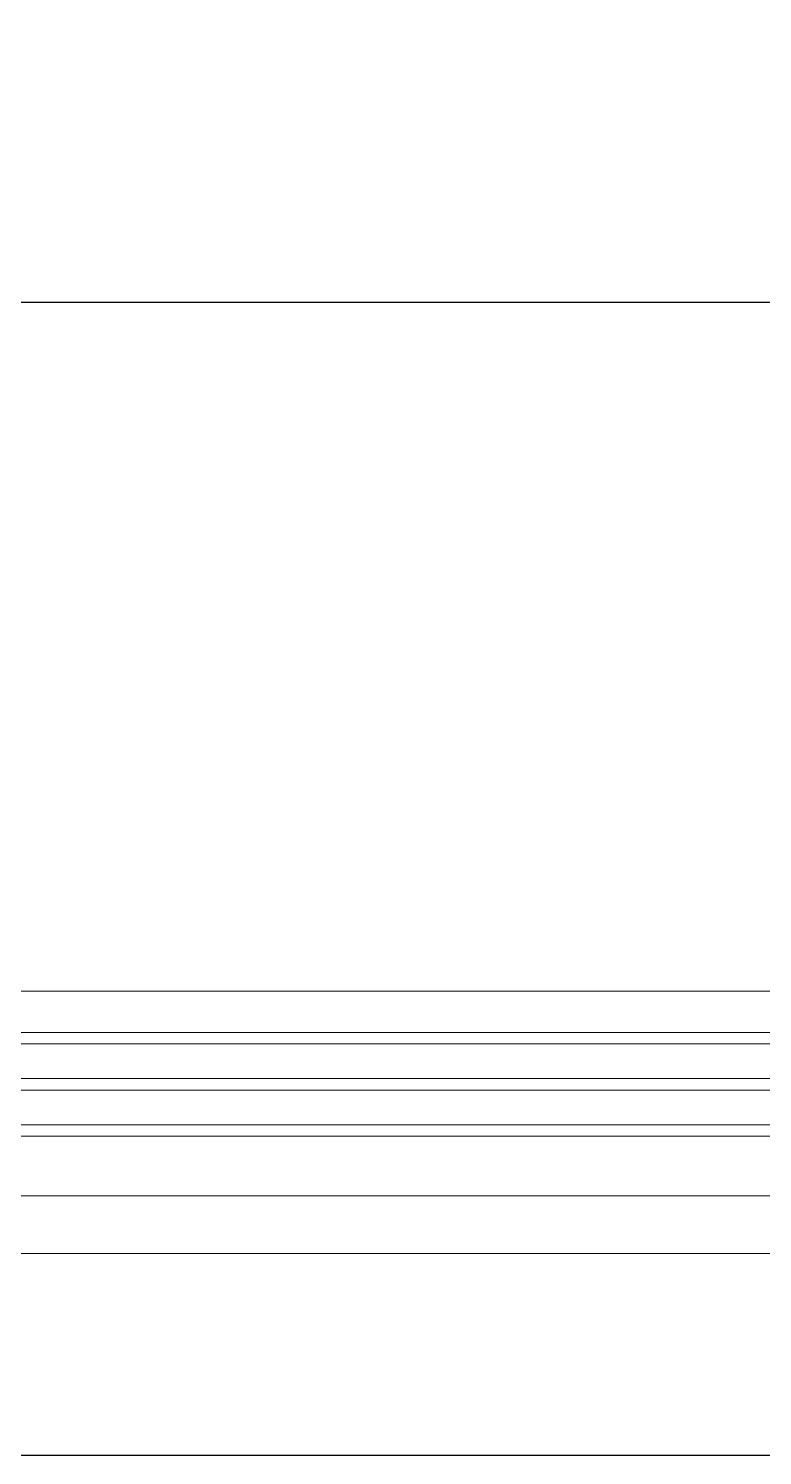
# Model space of a CAD drawing. Header units: millimetres. Extents: x 0 to 145404, y 0 to 194550.
# Drawn here: x 95935.8 to 96190.3, y 19457.2 to 19952.1 of the extents above; entities that cross this region are included whole.
import ezdxf

# ---------------------------------------------------------------- set-up
doc = ezdxf.new("R2010")
doc.units = ezdxf.units.MM
doc.linetypes.add('HIDDEN2', pattern=[0.1875, 0.125, -0.0625])
for name, color, linetype, lineweight in [('АР - детали окон', 152, 'Continuous', 0), ('АР - Наружная стена', 144, 'Continuous', 30), ('АР - Окна', 150, 'Continuous', 9), ('АР - окна - открывание', 251, 'Continuous', 5), ('АР - стекла', 142, 'Continuous', 0)]:
    doc.layers.add(name, color=color, linetype=linetype, lineweight=lineweight)

# ---------------------------------------------------------------- blocks, each defined once
blk = doc.blocks.new('блок балконный дверной с проходом 750мм')
at = {"layer": 'АР - детали окон', "color": 251}
blk.add_lwpolyline([(-950, 80), (-900, 80), (-900, 150), (-50, 150), (-50, 80), (0, 80), (0, -250), (-950, -250)], close=True, dxfattribs=at)
at = {"layer": 'АР - детали окон', "color": 252, "linetype": 'Continuous', "ltscale": 0.5, "flags": 128}
for points in [[(0, 80), (-950, 80)], [(-826.12, 60), (-123.69, 60)], [(-130.74, -11), (-819.07, -11)]]:
    blk.add_lwpolyline(points, dxfattribs=at)
at = {"layer": 'АР - окна - открывание', "color": 252, "linetype": 'HIDDEN2', "lineweight": 0, "ltscale": 75}
blk.add_arc((-50.51, 0), 839.78, 180, 270, dxfattribs=at)
at = {"layer": 'АР - стекла'}
for points in [[(-122.62, 39.29), (-827.18, 39.29), (-827.18, 35.29), (-122.62, 35.29)], [(-122.62, 23.29), (-827.18, 23.29), (-827.18, 19.29), (-122.62, 19.29)], [(-122.62, 7.29), (-827.18, 7.29), (-827.18, 3.29), (-122.62, 3.29)]]:
    blk.add_lwpolyline(points, close=True, dxfattribs=at)
blk = doc.blocks.new('Квартира 1К 6300 тип 27-3')
at = {"layer": 'АР - Наружная стена'}
blk.add_lwpolyline([(0, -6550), (-6500, -6550), (-6500, -6150), (0, -6150)], close=True, dxfattribs=at)
at = {"layer": 'АР - Окна', "rotation": 180}
blk.add_blockref('блок балконный дверной с проходом 750мм', (-5260, -6400), dxfattribs=at)
blk = doc.blocks.new('H_Section_1')
at = {"rotation": 56.96711930257281}
blk.add_blockref('Квартира 1К 6300 тип 27-3', (1968.26, -13207.89), dxfattribs=at)

msp = doc.modelspace()

# ---------------------------------------------------------------- block references
at = {"rotation": 303.0328806974269}
msp.add_blockref('H_Section_1', (110975.45, 34857.16, 0), dxfattribs=at)

doc.saveas('drawing.dxf')
